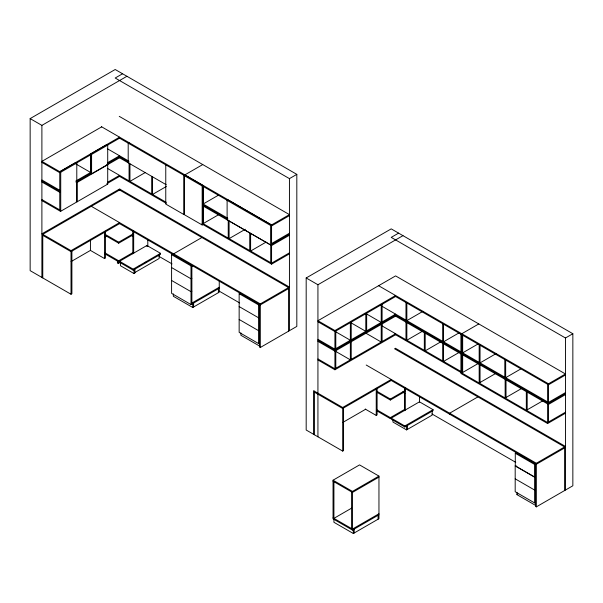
<?xml version="1.0" encoding="UTF-8"?>
<svg xmlns="http://www.w3.org/2000/svg" width="603" height="603" viewBox="0 0 603 603"><rect width="100%" height="100%" fill="white"/><g stroke="black" fill="none" stroke-linecap="round" stroke-linejoin="round"><path stroke-width="0.9" d="M71.893 251.149L71.893 293.744L71.018 294.249L30.15 270.649L30.15 118.595L115.188 69.503L296.819 174.365L296.819 326.419L260.315 347.494L259.441 346.989L259.441 304.394L258.566 304.899L239.15 293.684L239.15 332.359L258.566 343.567L259.441 343.062M122.567 73.762L115.188 78.021L289.44 178.624L296.819 174.365M30.15 118.595L41.893 125.379L126.932 76.279M101.696 126.849L41.893 161.37L60.73 172.239L76.792 162.968L76.792 201.975L60.73 211.254L59.855 210.749M59.855 171.742L75.918 162.463L76.792 162.968M90.721 153.916L106.837 144.614L107.711 145.119L107.711 164.453L91.596 173.754L90.721 173.249L90.721 153.916L91.596 154.421L107.711 145.119M75.918 163.36L91.272 154.496M107.432 145.165L119.56 138.17L119.56 137.16L59.757 171.682L59.757 210.914L41.893 200.603M129.072 142.647L128.198 143.152L128.198 162.772M75.918 180.96L91.272 172.096M107.432 162.765L119.56 155.762L119.56 157.782L107.432 164.785M75.918 181.97L91.272 173.106M107.432 163.775L119.56 156.772M91.528 173.129L76.212 181.97L77.086 182.468L107.711 164.792L107.711 184.126L77.086 201.809L76.212 201.304M107.432 182.377L119.56 175.383L119.56 176.393L107.432 183.387M145.368 172.473L129.947 181.382L129.947 163.782M119.944 189.214L119.07 189.719L288.566 287.578L288.566 331.183M120.427 189.5L42.768 234.333L42.768 277.938M166.639 164.34L165.765 164.845L165.765 204.078L184.013 214.615L184.013 175.383L202.751 164.566M184.164 175.579L185.031 175.074L203.038 185.468L203.038 224.482L202.171 224.979L184.164 214.585L184.164 175.579L202.171 185.973L203.038 185.468M166.368 186.47L152.559 194.437L152.559 176.837M91.309 206.309L260.315 303.889L289.44 287.073L119.56 188.995L41.893 233.828L71.018 250.644L119.56 222.62L119.56 223.63L71.018 251.655L42.768 235.343M105.028 237.062L106.641 236.127M71.086 261.589L90.495 250.381M104.997 234.281L118.685 242.18L133.21 233.791M104.997 235.291L118.685 243.19L133.21 234.801M90.435 239.308L90.435 250.418L104.56 258.574L105.435 258.069L105.435 231.213M218.565 195.116L203.136 204.018L203.136 186.425M104.997 252.883L118.685 260.79L133.21 252.401M104.997 253.893L118.685 261.8L146.928 245.489L160.519 253.335L160.519 254.345L133.15 270.152L119.56 262.305L119.56 261.295L133.15 269.142L160.519 253.335M227.112 200.377L227.987 199.872L271.478 224.979L271.478 244.373L270.604 244.878L227.112 219.771L227.112 200.377L270.604 225.484L289.44 214.615L119.243 116.349M117.419 260.617L117.419 262.976L118.294 263.481L120.69 262.094M219.379 214.261L203.136 223.638L203.136 206.038M138.404 266.556L140.002 265.629M144.788 262.863L146.386 261.943M134.409 272.782L159.162 258.491L159.162 254.564M120.427 262.584L120.427 265.719L134.024 273.566L134.891 273.061L134.891 269.142M219.251 288.249L191 304.56L171.591 293.352L171.591 254.677L172.466 254.172M201.877 237.529L173.626 253.84L173.626 254.85M245.346 229.253L229.102 238.63L229.102 221.03M171.591 254.677L191 265.885L191.875 265.38L191.875 304.055M191.875 266.39L193.488 265.463M271.576 225.937L289.44 215.625M191.875 278.277L191 278.782L171.591 267.566M266.036 242.135L250.607 251.044L250.607 233.444M271.576 243.537L289.44 233.218M271.576 244.539L289.44 234.228M191.875 291.166L191 291.671L171.591 280.463M289.44 235.238L271.576 245.549L202.714 205.789M191.875 303.045L219.251 287.239M173.34 293.91L173.34 296.269L192.749 307.477L219.251 292.176L219.251 280.666M289.44 252.838L271.576 263.149L202.714 223.389M201.899 223.932L271.576 264.159L289.44 253.848M239.15 293.684L240.024 293.179L240.024 294.189M343.559 407.99L343.559 450.592L342.685 451.089L306.181 430.022L306.181 277.968L391.219 228.869L572.85 333.73L572.85 485.784L536.346 506.859L535.479 506.354L535.479 463.76M288.566 288.588L260.315 304.899L119.017 223.321M398.598 233.127L391.219 237.386L565.471 337.989L572.85 333.73M259.441 317.284L258.566 317.789L239.15 306.58M306.181 277.968L317.932 284.744L402.97 235.652M259.441 330.173L258.566 330.678L239.15 319.469M378.601 285.709L548.481 383.787L565.471 373.981L395.591 275.903L317.932 320.736L334.921 330.542L395.591 295.515L395.591 296.525L334.921 331.552L317.932 321.746M395.591 315.135L334.921 350.162L317.932 340.356M395.719 316.07L334.921 351.172L317.932 341.358M423.027 311.284L406.852 320.623L406.852 303.023M317.932 359.968L334.921 369.775L395.591 334.748L395.591 333.738L334.921 368.772L317.932 358.958M422.221 331.364L406.852 340.243L406.852 322.643M441.381 341.494L425.198 350.833L425.198 333.233M458.913 332.939L443.544 341.811L443.544 324.21M478.782 323.932L461.792 333.738L461.792 371.961M313.56 434.281L313.56 390.676L342.685 407.485L391.219 379.468L391.219 380.47L342.685 408.495L314.434 392.191M458.913 352.551L443.544 361.423L443.544 343.831M478.043 343.974L462.667 352.853L462.667 335.253M343.039 422.304L365.712 409.211M376.664 391.121L390.345 399.028L404.877 390.638M376.664 392.131L390.345 400.038L404.877 391.649M365.237 409.075L376.227 415.422L377.101 414.917L377.101 388.061M462.546 371.531L460.926 372.466L460.926 373.476L547.607 423.525L565.471 413.213M381.835 325.801L462.667 372.466L478.85 363.127M496.224 353.539L480.048 362.885L480.048 345.285M376.664 409.731L390.345 417.63L404.877 409.249M376.664 410.741L390.345 418.64L419.469 401.832L433.06 409.671L433.06 410.681L404.809 426.992L391.219 419.145L391.219 418.135L404.809 425.982L433.06 409.671M479.174 364.393L479.174 381.993L480.048 382.498L495.417 373.626M392.968 419.703L392.968 422.062L406.558 429.909L432.185 415.113L432.185 411.186M521.045 368.802L505.676 377.682L505.676 360.081M378.955 514.781L352.454 530.082L333.044 518.874L333.044 480.199L359.546 464.898L378.955 476.106L378.955 518.701L353.328 533.497L333.919 522.288L333.919 519.153M477.908 396.895L449.665 413.206L449.665 414.216M505.141 379.393L505.141 396.985L506.015 397.49L521.384 388.618M333.044 480.199L352.454 491.407L378.955 476.106M378.955 477.116L352.454 492.417L333.044 481.209M565.471 374.991L548.481 384.797L394.912 296.133M351.579 508.163L333.919 518.369L333.919 481.714M526.321 391.724L526.321 409.316L527.195 409.821L543.371 400.482M565.471 392.591L548.481 402.397L381.835 306.181M565.471 393.593L548.481 403.407L394.912 314.743M565.471 394.603L548.481 404.417L394.912 315.753M378.955 513.771L352.454 529.072L333.044 517.864M394.55 334.152L547.607 422.515L565.471 412.203M515.286 453.275L516.16 452.77L535.381 463.873L534.507 464.378L515.286 453.275L515.286 465.833L534.507 476.928L535.381 476.423M535.479 502.427L534.605 502.932L515.188 491.724L515.188 465.946L516.062 465.441M366.202 365.019L536.346 463.255L565.471 446.439L395.349 348.225M564.596 447.954L536.346 464.265L390.518 380.071M515.188 465.946L534.605 477.154L535.479 476.649M516.937 492.289L516.937 494.641L517.811 494.136M535.479 489.538L534.605 490.043L515.188 478.835M101.379 126.66L271.576 224.927L271.576 264.159M119.213 137.974L184.013 175.383M202.714 186.176L227.828 200.678M107.379 148.737L128.989 161.212M202.714 203.776L227.828 218.278M119.266 156.607L128.989 162.222M202.714 204.786L227.828 219.281M119.266 157.617L166.255 184.744M366.662 314.012L381.224 322.417L381.224 304.817M106.837 164.287L107.711 164.792M107.379 168.35L166.255 202.344M119.266 176.219L166.255 203.354M76.016 164.031L90.631 172.466L90.631 154.865M350.418 322.454L365.787 331.326L365.787 313.733M394.46 348.715L564.596 446.944L564.596 490.548M106.837 183.621L107.711 184.126M365.855 333.158L381.224 342.037L381.224 324.437M335.796 331.831L350.351 340.243L350.351 322.643M41.893 162.38L59.757 172.692M41.893 179.98L59.757 190.292M317.932 339.346L334.921 349.152L395.591 314.125L395.591 316.138M41.893 180.983L59.757 191.302M335.796 351.451L350.351 359.855L350.351 342.255M41.893 181.993L59.757 192.304M131.635 235.645L133.24 236.58M402.495 392.025L404.907 393.42M159.004 256.381L172.036 263.903M219.304 291.196L239.67 302.955M431.921 413.944L515.761 462.35M41.893 199.593L59.757 209.904M259.509 346.016L240.899 335.276L240.899 332.916M516.937 494.641L535.539 505.382M565.471 337.989L565.471 490.043M548.481 383.787L548.481 422.01L547.607 421.505L547.607 403.912M547.607 384.292L547.607 401.892M547.607 422.515L547.607 423.525M536.346 463.255L536.346 506.859M534.507 464.378L534.507 476.928M534.605 477.154L534.605 502.932M527.195 392.229L527.195 409.821M506.015 379.89L506.015 397.49M504.801 359.576L504.801 377.176M480.048 364.898L480.048 382.498M479.174 344.78L479.174 362.38M462.667 354.865L462.667 372.466M460.926 334.243L460.926 351.843M460.926 353.863L460.926 371.456M442.67 323.705L442.67 341.306M442.67 343.326L442.67 360.926M424.324 332.728L424.324 350.328M419.469 396.57L419.469 402.133M407.432 425.477L407.432 429.404M406.558 425.982L406.558 429.909M405.977 302.525L405.977 320.118M405.977 322.138L405.977 339.738M405.344 388.061L405.344 410.281M404.809 425.982L404.809 426.992M404.47 388.483L404.47 410.703M390.345 399.028L390.345 400.038M390.345 417.63L390.345 418.64M382.098 304.311L382.098 321.912M382.098 323.932L382.098 341.532M378.081 515.286L378.081 519.206M376.227 388.566L376.227 415.422M366.662 313.228L366.662 330.828M354.202 529.072L354.202 532.992M353.328 529.577L353.328 533.497M352.454 491.407L352.454 530.082M351.579 491.912L351.579 528.567M351.225 322.138L351.225 339.738M351.225 341.758L351.225 359.35M342.685 407.485L342.685 451.089M335.796 331.047L335.796 348.647M335.796 350.667L335.796 368.267M334.921 330.542L334.921 369.775M317.932 284.744L317.932 436.798M314.434 391.181L314.434 434.786M289.44 178.624L289.44 330.678M270.702 245.044L270.702 262.644M270.604 225.484L270.604 244.878M260.315 303.889L260.315 347.494M258.566 304.899L258.566 343.567M249.732 232.939L249.732 250.539M228.236 220.525L228.236 238.125M218.376 288.754L218.376 292.681M202.171 185.973L202.171 224.979M193.623 303.045L193.623 306.972M192.749 303.55L192.749 307.477M191 265.885L191 304.56M184.887 174.878L184.887 175.888M151.685 176.332L151.685 193.932M147.803 239.73L147.803 246.212M146.928 245.489L146.928 246.499M134.024 269.647L134.024 273.566M133.678 231.213L133.678 253.441M133.15 269.142L133.15 270.152M132.811 230.715L132.811 253.863M129.072 163.277L129.072 180.877M118.685 242.18L118.685 243.19M118.685 260.79L118.685 261.8M118.294 261.122L118.294 263.481M104.56 231.718L104.56 258.574M91.596 154.421L91.596 173.754M77.086 182.468L77.086 201.809M71.018 250.644L71.018 294.249M60.73 172.239L60.73 211.254M41.893 125.379L41.893 277.433"/></g></svg>
